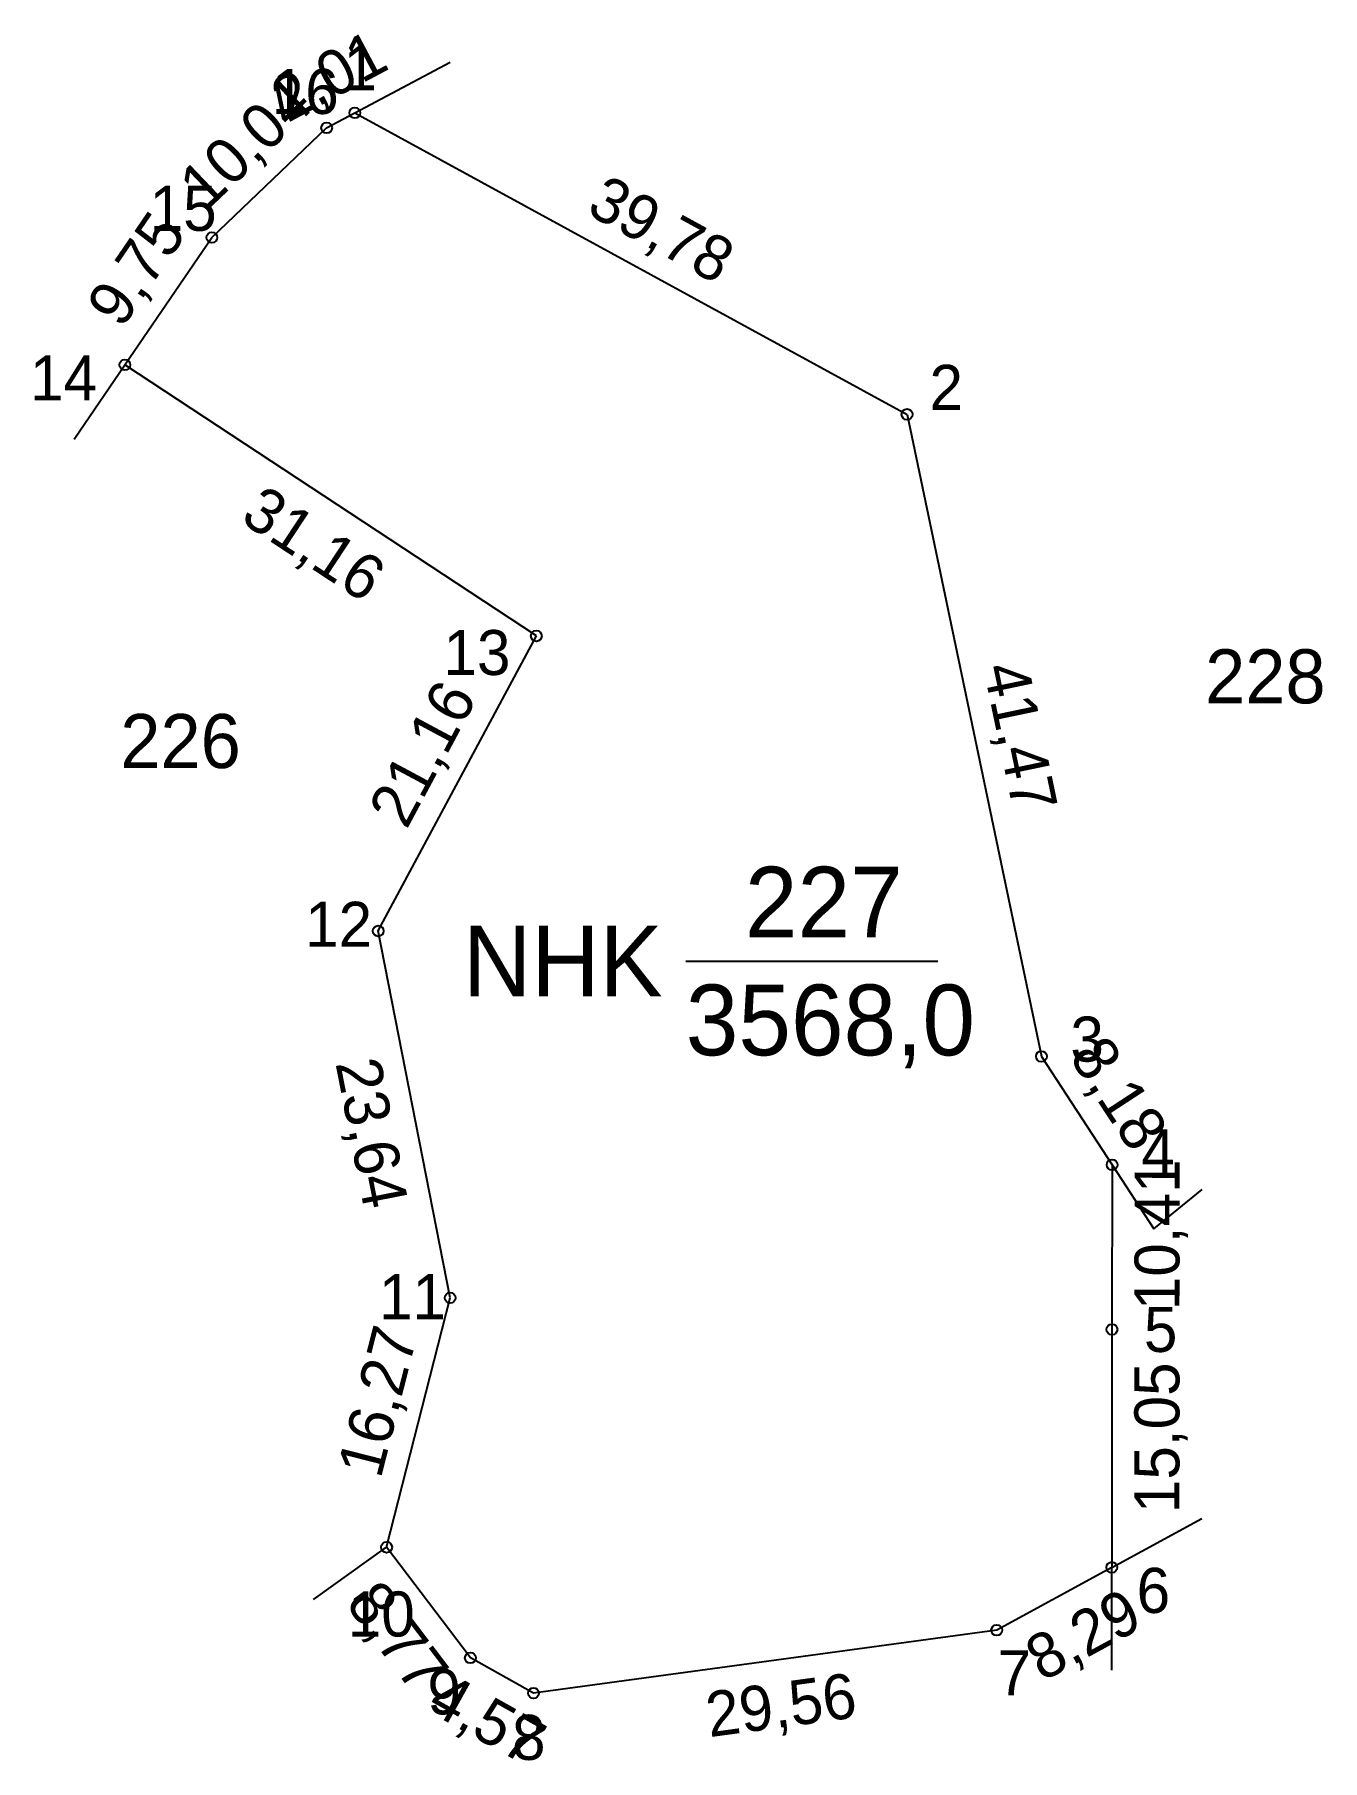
# Model space of a CAD drawing. Extents: x 548684 to 548765, y 1820532 to 1820641.
import ezdxf

# ---------------------------------------------------------------- set-up
doc = ezdxf.new("R2010")
doc.units = 0
for name, color, linetype in [('Level 10', 7, 'Continuous'), ('Level 17', 7, 'Continuous'), ('Level 42', 7, 'Continuous'), ('Level 43', 7, 'Continuous'), ('Level 44', 7, 'Continuous'), ('Level 45', 7, 'Continuous'), ('Level 46', 7, 'Continuous')]:
    doc.layers.add(name, color=color, linetype=linetype)

msp = doc.modelspace()

# ---------------------------------------------------------------- linework, layer by layer
at = {"layer": 'Level 10'}
for p, q in [((548702.11, 1820635.53), (548703.89, 1820636.48)), ((548703.89, 1820636.48), (548738.81, 1820617.42)), ((548694.85, 1820628.6), (548702.11, 1820635.53)), ((548689.35, 1820620.55), (548694.85, 1820628.6)), ((548715.37, 1820603.41), (548689.35, 1820620.55)), ((548738.81, 1820617.42), (548747.31, 1820576.83)), ((548705.37, 1820584.76), (548715.37, 1820603.41)), ((548709.92, 1820561.57), (548705.37, 1820584.76)), ((548747.31, 1820576.83), (548751.78, 1820569.98)), ((548751.78, 1820569.98), (548751.77, 1820559.57)), ((548705.9, 1820545.8), (548709.92, 1820561.57)), ((548751.77, 1820559.57), (548751.76, 1820544.53)), ((548711.2, 1820538.81), (548705.9, 1820545.8)), ((548751.76, 1820544.53), (548744.48, 1820540.56)), ((548744.48, 1820540.56), (548715.19, 1820536.58)), ((548715.19, 1820536.58), (548711.2, 1820538.81))]:
    msp.add_line(p, q, dxfattribs=at)
at = {"layer": 'Level 17'}
for centre in [(548703.89, 1820636.48), (548702.11, 1820635.53), (548694.85, 1820628.6), (548689.35, 1820620.55), (548738.81, 1820617.42), (548715.37, 1820603.41), (548705.37, 1820584.76), (548747.31, 1820576.83), (548751.78, 1820569.98), (548709.92, 1820561.57), (548751.77, 1820559.57), (548705.9, 1820545.8), (548751.76, 1820544.53), (548744.48, 1820540.56), (548711.2, 1820538.81), (548715.19, 1820536.58)]:
    msp.add_circle(centre, 0.342, dxfattribs=at)
at = {"layer": 'Level 44'}
for p, q in [((548703.89, 1820636.48), (548709.91, 1820639.68)), ((548686.14, 1820615.85), (548689.35, 1820620.55)), ((548751.78, 1820569.98), (548754.42, 1820565.94)), ((548754.42, 1820565.94), (548757.47, 1820568.42)), ((548751.76, 1820544.53), (548757.45, 1820547.62)), ((548701.28, 1820542.5), (548705.9, 1820545.8)), ((548751.76, 1820538.04), (548751.76, 1820544.53))]:
    msp.add_line(p, q, dxfattribs=at)
at = {"layer": 'Level 45'}
msp.add_line((548724.82, 1820582.86), (548740.76, 1820582.86), dxfattribs=at)

# ---------------------------------------------------------------- texts
at = {"layer": 'Level 42'}
for s, rotation, p in [('2,01', 27.9905, (548699.64, 1820635.83)), ('10,04', 43.6678, (548694.5, 1820630.24)), ('39,78', 331.3851, (548718.44, 1820630.16)), ('9,75', 55.6485, (548689.14, 1820622.77)), ('31,16', 326.6328, (548696.56, 1820610.69)), ('41,47', 281.8228, (548743.62, 1820601.42)), ('21,16', 61.8095, (548707.16, 1820591.12)), ('8,18', 303.1343, (548749.01, 1820576.83)), ('23,64', 281.096, (548702.66, 1820576.41)), ('10,41', 89.956, (548756.04, 1820560.79)), ('16,27', 75.7033, (548705.52, 1820550.07)), ('15,05', 89.9581, (548756.03, 1820547.96)), ('8,77', 307.1456, (548703.24, 1820542.24)), ('8,29', 28.5597, (548747.36, 1820537.27)), ('4,57', 330.8309, (548708.36, 1820535.51)), ('29,56', 7.7373, (548726.31, 1820533.79))]:
    msp.add_text(s, height=2.846, rotation=rotation, dxfattribs=at).set_placement(p)
at = {"layer": 'Level 43'}
for s, height, p in [('1', 2.85, (548703.18, 1820637.9)), ('16', 2.846, (548698.64, 1820636.41)), ('15', 2.846, (548690.92, 1820629.02)), ('14', 2.846, (548683.35, 1820618.3)), ('2', 2.85, (548740.23, 1820617.7)), ('13', 2.846, (548709.5, 1820600.94)), ('12', 2.846, (548700.75, 1820583.76)), ('3', 2.85, (548749.14, 1820576.5)), ('4', 2.85, (548753.63, 1820569.37)), ('11', 2.846, (548705.42, 1820560.22)), ('5', 2.85, (548753.79, 1820558.15)), ('6', 2.85, (548753.33, 1820541.65)), ('10', 2.846, (548703.45, 1820540.16)), ('7', 2.85, (548744.54, 1820536.44)), ('9', 2.85, (548708.48, 1820535.24)), ('8', 2.85, (548713.83, 1820532.36))]:
    msp.add_text(s, height=height, dxfattribs=at).set_placement(p)
at = {"layer": 'Level 45'}
for s, p in [('227', (548728.56, 1820584.35)), ('NHK', (548710.73, 1820580.62)), ('3568,0', (548724.82, 1820576.9))]:
    msp.add_text(s, height=4.472, dxfattribs=at).set_placement(p)
at = {"layer": 'Level 46'}
for s, p in [('228', (548757.66, 1820599.15)), ('226', (548689.06, 1820595.06))]:
    msp.add_text(s, height=3.416, dxfattribs=at).set_placement(p)

doc.saveas('drawing.dxf')
